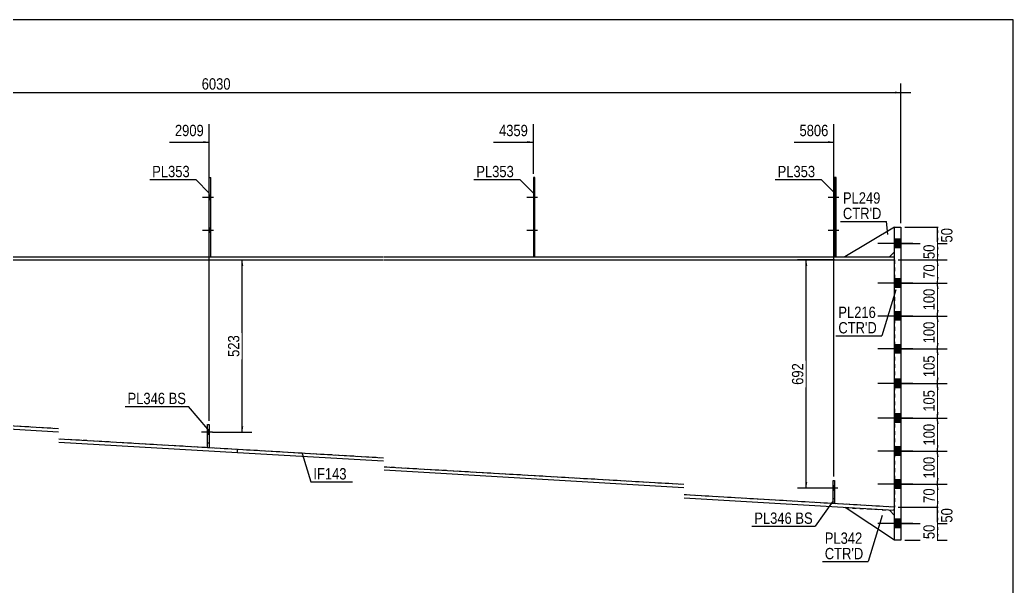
# Model space of a CAD drawing. Header units: millimetres. Extents: x -289 to 124, y -160 to 127.
# Drawn here: x -127.6 to 123.8, y -16.5 to 126.7 of the extents above; entities that cross this region are included whole.
import ezdxf

# ---------------------------------------------------------------- set-up
doc = ezdxf.new("R2010")
doc.units = ezdxf.units.MM
doc.linetypes.add('DXK_LINE_DOT1', pattern=[1.8814, 0.9407, -0.9407])
doc.linetypes.add('DXK_LINE_DOT2', pattern=[3.9198, 1.9599, -1.9599])
doc.styles.add('Arial Narrow', font='ARIALN.TTF', dxfattribs={"height": 0.2})

# ---------------------------------------------------------------- blocks, each defined once
blk = doc.blocks.new('Unknown-622306239-1210')
at = {"color": 5, "linetype": 'Continuous'}
for p, q in [((123.83, 126.7), (-286.17, 126.7)), ((123.83, -160.3), (123.83, 126.7))]:
    blk.add_line(p, q, dxfattribs=at)
blk = doc.blocks.new('Part-622306239-1448 - 1359')
at = {"color": 2, "linetype": 'Continuous'}
for p, q in [((-194.02, 66.81), (-117.85, 66.81)), ((-194.02, 65.98), (-117.85, 65.98)), ((-117.75, 66.81), (-35.52, 66.81)), ((-117.75, 65.98), (-35.52, 65.98)), ((-35.42, 66.81), (40.46, 66.81)), ((-35.42, 65.98), (40.46, 65.98)), ((40.56, 66.81), (93.76, 66.81)), ((40.56, 65.98), (93.76, 65.98))]:
    blk.add_line(p, q, dxfattribs=at)
at = {"color": 7, "linetype": 'DXK_LINE_DOT1'}
blk.add_line((93.76, 65.98), (93.76, 66.81), dxfattribs=at)
blk = doc.blocks.new('Part-622306239-1537 - 1359')
at = {"color": 2, "linetype": 'Continuous'}
for p, q in [((79.06, 86.81), (78.64, 86.81)), ((78.64, 86.81), (78.64, 66.81)), ((79.06, 66.81), (79.06, 86.81))]:
    blk.add_line(p, q, dxfattribs=at)
at = {"color": 7, "linetype": 'DXK_LINE_DOT1'}
blk.add_line((78.64, 66.81), (79.06, 66.81), dxfattribs=at)
blk = doc.blocks.new('Part-622306239-1715 - 1359')
at = {"color": 2, "linetype": 'Continuous'}
for p, q in [((93.76, 74.31), (81.26, 66.81)), ((92.51, 66.81), (93.76, 68.06))]:
    blk.add_line(p, q, dxfattribs=at)
at = {"color": 7, "linetype": 'DXK_LINE_DOT1'}
for p, q in [((93.76, 68.06), (93.76, 74.31)), ((81.26, 66.81), (92.51, 66.81))]:
    blk.add_line(p, q, dxfattribs=at)
blk = doc.blocks.new('Part-622306239-1470 - 1359')
at = {"color": 2, "linetype": 'Continuous'}
for p, q in [((-249.33, 32.63), (-249.38, 31.8)), ((-194.12, 28.57), (-249.38, 31.8)), ((-194.12, 29.41), (-249.33, 32.63)), ((-117.85, 23.32), (-194.02, 27.77)), ((-117.85, 22.48), (-194.02, 26.93)), ((-72.47, 18.06), (-117.75, 20.71)), ((-72.52, 17.23), (-117.75, 19.87)), ((-72.52, 17.23), (-72.47, 18.06))]:
    blk.add_line(p, q, dxfattribs=at)
blk = doc.blocks.new('Part-622306239-1382 - 1359')
at = {"color": 2, "linetype": 'Continuous'}
for p, q in [((78.23, 4.4), (78.23, 10.23)), ((78.23, 10.23), (78.64, 10.23)), ((78.64, 10.23), (78.64, 4.4)), ((78.64, 4.4), (78.23, 4.4))]:
    blk.add_line(p, q, dxfattribs=at)
at = {"color": 7, "linetype": 'DXK_LINE_DOT1'}
blk.add_line((78.23, 5.65), (78.64, 5.65), dxfattribs=at)
blk = doc.blocks.new('Part-622306239-1532 - 1359')
at = {"color": 2, "linetype": 'Continuous'}
for p, q in [((2.79, 86.81), (2.38, 86.81)), ((2.38, 86.81), (2.38, 66.81)), ((2.79, 66.81), (2.79, 86.81))]:
    blk.add_line(p, q, dxfattribs=at)
at = {"color": 7, "linetype": 'DXK_LINE_DOT1'}
blk.add_line((2.38, 66.81), (2.79, 66.81), dxfattribs=at)
blk = doc.blocks.new('Part-622306239-1404 - 1359')
at = {"color": 7, "linetype": 'DXK_LINE_DOT1'}
for p, q in [((78.23, 4.4), (78.23, 10.23)), ((78.23, 10.23), (78.64, 10.23)), ((78.64, 10.23), (78.64, 4.4)), ((78.64, 4.4), (78.23, 4.4))]:
    blk.add_line(p, q, dxfattribs=at)
blk = doc.blocks.new('Part-622306239-1426 - 1359')
at = {"color": 2, "linetype": 'Continuous'}
for p, q in [((-80.08, 18.52), (-80.08, 24.35)), ((-80.08, 24.35), (-79.67, 24.35)), ((-79.67, 24.35), (-79.67, 18.52)), ((-79.67, 18.52), (-80.08, 18.52))]:
    blk.add_line(p, q, dxfattribs=at)
at = {"color": 7, "linetype": 'DXK_LINE_DOT1'}
blk.add_line((-80.08, 19.77), (-79.67, 19.77), dxfattribs=at)
blk = doc.blocks.new('Part-622306239-1492 - 1359')
at = {"color": 2, "linetype": 'Continuous'}
for p, q in [((-72.52, 17.23), (-72.47, 18.06)), ((-35.52, 15.9), (-72.47, 18.06)), ((-35.52, 15.07), (-72.52, 17.23)), ((40.46, 9.2), (-35.42, 13.63)), ((40.46, 8.36), (-35.42, 12.8)), ((93.76, 3.48), (40.56, 6.59)), ((93.71, 2.65), (40.56, 5.75)), ((93.71, 2.65), (93.76, 3.48))]:
    blk.add_line(p, q, dxfattribs=at)
blk = doc.blocks.new('Bolt-622306239-1732 - 1359')
at = {"linetype": 'Continuous'}
blk.add_hatch(color=3, dxfattribs=at).paths.add_polyline_path([(-79.67, 21.85), (-79.67, 23.02), (-80.08, 23.02), (-80.08, 21.85)])
at = {"color": 3, "linetype": 'Continuous'}
for p, q in [((-79.67, 23.02), (-80.08, 23.02)), ((-78.87, 22.44), (-81.62, 22.44)), ((-79.67, 21.85), (-80.08, 21.85))]:
    blk.add_line(p, q, dxfattribs=at)
blk = doc.blocks.new('Bolt-622306239-1736 - 1359')
at = {"color": 3, "linetype": 'DXK_LINE_DOT2'}
for p, q in [((79.43, 8.32), (76.68, 8.32)), ((78.64, 8.9), (78.23, 8.9)), ((78.64, 7.73), (78.23, 7.73))]:
    blk.add_line(p, q, dxfattribs=at)
blk = doc.blocks.new('Part-622306239-1497 - 1359')
at = {"color": 7, "linetype": 'DXK_LINE_DOT1'}
for p, q in [((-194.02, 65.98), (-117.85, 65.98)), ((-117.75, 65.98), (-35.52, 65.98)), ((-35.42, 65.98), (40.46, 65.98)), ((40.56, 65.98), (93.76, 65.98)), ((93.76, 65.98), (93.76, 3.48)), ((-117.85, 23.32), (-194.02, 27.77)), ((-35.52, 15.9), (-117.75, 20.71)), ((40.46, 9.2), (-35.42, 13.63)), ((93.76, 3.48), (40.56, 6.59))]:
    blk.add_line(p, q, dxfattribs=at)
blk = doc.blocks.new('Bolt-622306239-1498 - 1359')
at = {"linetype": 'Continuous'}
for points in [[(93.76, 71.23), (93.76, 69.06), (95.42, 69.06), (95.42, 71.23)], [(93.76, 71.23), (93.76, 69.06), (95.42, 69.06), (95.42, 71.23)], [(93.76, 61.23), (93.76, 59.06), (95.42, 59.06), (95.42, 61.23)], [(93.76, 61.23), (93.76, 59.06), (95.42, 59.06), (95.42, 61.23)], [(93.76, 52.9), (93.76, 50.73), (95.42, 50.73), (95.42, 52.9)], [(93.76, 52.9), (93.76, 50.73), (95.42, 50.73), (95.42, 52.9)], [(93.76, 44.56), (93.76, 42.4), (95.42, 42.4), (95.42, 44.56)], [(93.76, 44.56), (93.76, 42.4), (95.42, 42.4), (95.42, 44.56)], [(93.76, 35.81), (93.76, 33.65), (95.42, 33.65), (95.42, 35.81)], [(93.76, 35.81), (93.76, 33.65), (95.42, 33.65), (95.42, 35.81)], [(93.76, 27.06), (93.76, 24.9), (95.42, 24.9), (95.42, 27.06)], [(93.76, 27.06), (93.76, 24.9), (95.42, 24.9), (95.42, 27.06)], [(93.76, 18.73), (93.76, 16.56), (95.42, 16.56), (95.42, 18.73)], [(93.76, 18.73), (93.76, 16.56), (95.42, 16.56), (95.42, 18.73)], [(93.76, 10.4), (93.76, 8.23), (95.42, 8.23), (95.42, 10.4)], [(93.76, 10.4), (93.76, 8.23), (95.42, 8.23), (95.42, 10.4)], [(93.76, 0.4), (93.76, -1.77), (95.42, -1.77), (95.42, 0.4)], [(93.76, 0.4), (93.76, -1.77), (95.42, -1.77), (95.42, 0.4)]]:
    blk.add_hatch(color=3, dxfattribs=at).paths.add_polyline_path(points)
at = {"color": 3, "linetype": 'Continuous'}
for p, q in [((95.42, 71.23), (93.76, 71.23)), ((95.42, 71.23), (93.76, 71.23)), ((98.42, 70.15), (89.59, 70.15)), ((98.42, 70.15), (89.59, 70.15)), ((95.42, 69.06), (93.76, 69.06)), ((95.42, 69.06), (93.76, 69.06)), ((95.42, 61.23), (93.76, 61.23)), ((95.42, 61.23), (93.76, 61.23)), ((98.42, 60.15), (89.59, 60.15)), ((98.42, 60.15), (89.59, 60.15)), ((95.42, 59.06), (93.76, 59.06)), ((95.42, 59.06), (93.76, 59.06)), ((95.42, 52.9), (93.76, 52.9)), ((95.42, 52.9), (93.76, 52.9)), ((98.42, 51.81), (89.59, 51.81)), ((98.42, 51.81), (89.59, 51.81)), ((95.42, 50.73), (93.76, 50.73)), ((95.42, 50.73), (93.76, 50.73)), ((98.42, 43.48), (89.59, 43.48)), ((98.42, 43.48), (89.59, 43.48)), ((95.42, 44.56), (93.76, 44.56)), ((95.42, 44.56), (93.76, 44.56)), ((95.42, 42.4), (93.76, 42.4)), ((95.42, 42.4), (93.76, 42.4)), ((95.42, 35.81), (93.76, 35.81)), ((95.42, 35.81), (93.76, 35.81)), ((98.42, 34.73), (89.59, 34.73)), ((98.42, 34.73), (89.59, 34.73)), ((95.42, 33.65), (93.76, 33.65)), ((95.42, 33.65), (93.76, 33.65)), ((98.42, 25.98), (89.59, 25.98)), ((98.42, 25.98), (89.59, 25.98)), ((95.42, 27.06), (93.76, 27.06)), ((95.42, 27.06), (93.76, 27.06)), ((95.42, 24.9), (93.76, 24.9)), ((95.42, 24.9), (93.76, 24.9)), ((98.42, 17.65), (89.59, 17.65)), ((98.42, 17.65), (89.59, 17.65)), ((95.42, 18.73), (93.76, 18.73)), ((95.42, 18.73), (93.76, 18.73)), ((95.42, 16.56), (93.76, 16.56)), ((95.42, 16.56), (93.76, 16.56)), ((95.42, 10.4), (93.76, 10.4)), ((95.42, 10.4), (93.76, 10.4)), ((98.42, 9.31), (89.59, 9.31)), ((98.42, 9.31), (89.59, 9.31)), ((95.42, 8.23), (93.76, 8.23)), ((95.42, 8.23), (93.76, 8.23)), ((95.42, 0.4), (93.76, 0.4)), ((95.42, 0.4), (93.76, 0.4)), ((98.42, -0.69), (89.59, -0.69)), ((98.42, -0.69), (89.59, -0.69)), ((95.42, -1.77), (93.76, -1.77)), ((95.42, -1.77), (93.76, -1.77))]:
    blk.add_line(p, q, dxfattribs=at)
blk = doc.blocks.new('Bolt-622306239-1499 - 1359')
at = {"linetype": 'Continuous'}
for points in [[(2.79, 81.23), (2.79, 82.4), (2.38, 82.4), (2.38, 81.23)], [(2.79, 81.23), (2.79, 82.4), (2.38, 82.4), (2.38, 81.23)], [(2.79, 72.9), (2.79, 74.06), (2.38, 74.06), (2.38, 72.9)], [(2.79, 72.9), (2.79, 74.06), (2.38, 74.06), (2.38, 72.9)]]:
    blk.add_hatch(color=3, dxfattribs=at).paths.add_polyline_path(points)
at = {"color": 3, "linetype": 'Continuous'}
for p, q in [((3.46, 81.81), (0.71, 81.81)), ((3.46, 81.81), (0.71, 81.81)), ((2.79, 82.4), (2.38, 82.4)), ((2.79, 82.4), (2.38, 82.4)), ((2.79, 81.23), (2.38, 81.23)), ((2.79, 81.23), (2.38, 81.23)), ((3.46, 73.48), (0.71, 73.48)), ((3.46, 73.48), (0.71, 73.48)), ((2.79, 74.06), (2.38, 74.06)), ((2.79, 74.06), (2.38, 74.06)), ((2.79, 72.9), (2.38, 72.9)), ((2.79, 72.9), (2.38, 72.9))]:
    blk.add_line(p, q, dxfattribs=at)
blk = doc.blocks.new('Bolt-622306239-1500 - 1359')
at = {"linetype": 'Continuous'}
for points in [[(79.06, 81.23), (79.06, 82.4), (78.64, 82.4), (78.64, 81.23)], [(79.06, 81.23), (79.06, 82.4), (78.64, 82.4), (78.64, 81.23)], [(79.06, 72.9), (79.06, 74.06), (78.64, 74.06), (78.64, 72.9)], [(79.06, 72.9), (79.06, 74.06), (78.64, 74.06), (78.64, 72.9)]]:
    blk.add_hatch(color=3, dxfattribs=at).paths.add_polyline_path(points)
at = {"color": 3, "linetype": 'Continuous'}
for p, q in [((79.73, 81.81), (76.98, 81.81)), ((79.73, 81.81), (76.98, 81.81)), ((79.06, 82.4), (78.64, 82.4)), ((79.06, 82.4), (78.64, 82.4)), ((79.06, 81.23), (78.64, 81.23)), ((79.06, 81.23), (78.64, 81.23)), ((79.73, 73.48), (76.98, 73.48)), ((79.73, 73.48), (76.98, 73.48)), ((79.06, 74.06), (78.64, 74.06)), ((79.06, 74.06), (78.64, 74.06)), ((79.06, 72.9), (78.64, 72.9)), ((79.06, 72.9), (78.64, 72.9))]:
    blk.add_line(p, q, dxfattribs=at)
blk = doc.blocks.new('Part-622306239-1527 - 1359')
at = {"color": 2, "linetype": 'Continuous'}
for p, q in [((-79.67, 66.81), (-79.67, 86.81)), ((-79.67, 86.81), (-79.25, 86.81)), ((-79.25, 66.81), (-79.25, 86.81))]:
    blk.add_line(p, q, dxfattribs=at)
at = {"color": 7, "linetype": 'DXK_LINE_DOT1'}
blk.add_line((-79.67, 66.81), (-79.25, 66.81), dxfattribs=at)
blk = doc.blocks.new('Part-622306239-1635 - 1359')
at = {"color": 2, "linetype": 'Continuous'}
for p, q in [((93.76, -4.86), (81.28, 3.37)), ((92.51, 2.72), (93.76, 1.39))]:
    blk.add_line(p, q, dxfattribs=at)
at = {"color": 7, "linetype": 'DXK_LINE_DOT1'}
for p, q in [((81.28, 3.37), (92.51, 2.72)), ((93.76, -4.86), (93.76, 1.39))]:
    blk.add_line(p, q, dxfattribs=at)
blk = doc.blocks.new('Part-622306239-1664 - 1359')
at = {"color": 2, "linetype": 'Continuous'}
for p, q in [((93.76, 74.31), (95.42, 74.31)), ((93.76, -4.85), (93.76, 74.31)), ((95.42, 74.31), (95.42, -4.85)), ((95.42, -4.85), (93.76, -4.85))]:
    blk.add_line(p, q, dxfattribs=at)
blk = doc.blocks.new('Part-622306239-1686 - 1359')
at = {"color": 7, "linetype": 'DXK_LINE_DOT1'}
for p, q in [((-80.08, 18.52), (-80.08, 24.35)), ((-80.08, 24.35), (-79.67, 24.35)), ((-79.67, 24.35), (-79.67, 18.52)), ((-79.67, 18.52), (-80.08, 18.52))]:
    blk.add_line(p, q, dxfattribs=at)
blk = doc.blocks.new('Bolt-622306239-1731 - 1359')
at = {"linetype": 'Continuous'}
for points in [[(-79.25, 81.23), (-79.25, 82.4), (-79.67, 82.4), (-79.67, 81.23)], [(-79.25, 81.23), (-79.25, 82.4), (-79.67, 82.4), (-79.67, 81.23)], [(-79.25, 72.9), (-79.25, 74.06), (-79.67, 74.06), (-79.67, 72.9)], [(-79.25, 72.9), (-79.25, 74.06), (-79.67, 74.06), (-79.67, 72.9)]]:
    blk.add_hatch(color=3, dxfattribs=at).paths.add_polyline_path(points)
at = {"color": 3, "linetype": 'Continuous'}
for p, q in [((-78.58, 81.81), (-81.33, 81.81)), ((-78.58, 81.81), (-81.33, 81.81)), ((-79.25, 82.4), (-79.67, 82.4)), ((-79.25, 82.4), (-79.67, 82.4)), ((-79.25, 81.23), (-79.67, 81.23)), ((-79.25, 81.23), (-79.67, 81.23)), ((-78.58, 73.48), (-81.33, 73.48)), ((-78.58, 73.48), (-81.33, 73.48)), ((-79.25, 74.06), (-79.67, 74.06)), ((-79.25, 74.06), (-79.67, 74.06)), ((-79.25, 72.9), (-79.67, 72.9)), ((-79.25, 72.9), (-79.67, 72.9))]:
    blk.add_line(p, q, dxfattribs=at)
blk = doc.blocks.new('Bolt-622306239-1733 - 1359')
at = {"color": 3, "linetype": 'DXK_LINE_DOT2'}
for p, q in [((-79.67, 23.02), (-80.08, 23.02)), ((-78.87, 22.44), (-81.62, 22.44)), ((-79.67, 21.85), (-80.08, 21.85))]:
    blk.add_line(p, q, dxfattribs=at)
blk = doc.blocks.new('Bolt-622306239-1735 - 1359')
at = {"linetype": 'Continuous'}
blk.add_hatch(color=3, dxfattribs=at).paths.add_polyline_path([(78.64, 7.73), (78.64, 8.9), (78.23, 8.9), (78.23, 7.73)])
at = {"color": 3, "linetype": 'Continuous'}
for p, q in [((79.43, 8.32), (76.68, 8.32)), ((78.64, 8.9), (78.23, 8.9)), ((78.64, 7.73), (78.23, 7.73))]:
    blk.add_line(p, q, dxfattribs=at)
blk = doc.blocks.new('StraightDimension-622306239-2009 - 1359')
at = {"linetype": 'Continuous'}
blk.add_hatch(color=7, dxfattribs=at).paths.add_polyline_path([(93.92, 108.57), (95.42, 108.32), (93.92, 108.07)])
at = {"color": 7, "linetype": 'Continuous'}
for p, q in [((-251.25, 108.32), (95.42, 108.32)), ((95.42, 75.31), (95.42, 110.57)), ((95.42, 108.32), (97.92, 108.32))]:
    blk.add_line(p, q, dxfattribs=at)
at = {"color": 0}
blk.add_wipeout([(-73.66, 108.47), (-73.66, 112.67), (-82.17, 112.67), (-82.17, 108.47)], dxfattribs=at)
at = {"color": 3, "style": 'Arial Narrow'}
blk.add_text('6030', height=2.863, dxfattribs=at).set_placement((-81.57, 109.07))
blk = doc.blocks.new('StraightDimension-622306239-2020 - 1359')
at = {"linetype": 'Continuous'}
for points in [[(-71.55, 64.48), (-71.3, 65.98), (-71.05, 64.48)], [(-71.05, 23.94), (-71.3, 22.44), (-71.55, 23.94)]]:
    blk.add_hatch(color=7, dxfattribs=at).paths.add_polyline_path(points)
at = {"color": 7, "linetype": 'Continuous'}
for p, q in [((-71.47, 65.98), (-68.9, 65.98)), ((-71.3, 22.44), (-71.3, 65.98)), ((-78.81, 22.44), (-68.9, 22.44))]:
    blk.add_line(p, q, dxfattribs=at)
at = {"color": 0}
blk.add_wipeout([(-71.45, 47.55), (-75.65, 47.55), (-75.65, 40.87), (-71.45, 40.87)], dxfattribs=at)
at = {"color": 3, "style": 'Arial Narrow'}
blk.add_text('523', height=2.863, rotation=90.0002, dxfattribs=at).set_placement((-72.05, 41.47))
blk = doc.blocks.new('StraightDimension-622306239-2093 - 1359')
at = {"linetype": 'Continuous'}
for points in [[(71.21, 64.48), (71.46, 65.98), (71.71, 64.48)], [(71.71, 9.82), (71.46, 8.32), (71.21, 9.82)]]:
    blk.add_hatch(color=7, dxfattribs=at).paths.add_polyline_path(points)
at = {"color": 7, "linetype": 'Continuous'}
for p, q in [((78.58, 65.98), (69.21, 65.98)), ((71.46, 8.32), (71.46, 65.98)), ((78.54, 8.32), (69.21, 8.32))]:
    blk.add_line(p, q, dxfattribs=at)
at = {"color": 0}
blk.add_wipeout([(71.31, 40.49), (67.11, 40.49), (67.11, 33.81), (71.31, 33.81)], dxfattribs=at)
at = {"color": 3, "style": 'Arial Narrow'}
blk.add_text('692', height=2.863, rotation=90.0002, dxfattribs=at).set_placement((70.71, 34.41))
blk = doc.blocks.new('StraightDimension-622306239-4309 - 1359')
at = {"linetype": 'Continuous'}
for points in [[(104.46, 72.81), (104.71, 74.31), (104.96, 72.81)], [(104.96, 71.65), (104.71, 70.15), (104.46, 71.65)]]:
    blk.add_hatch(color=7, dxfattribs=at).paths.add_polyline_path(points)
at = {"color": 7, "linetype": 'Continuous'}
for p, q in [((96.42, 74.31), (106.96, 74.31)), ((104.71, 70.15), (104.71, 74.31)), ((94.76, 70.15), (106.96, 70.15))]:
    blk.add_line(p, q, dxfattribs=at)
at = {"color": 0}
blk.add_wipeout([(109.06, 74.66), (104.86, 74.66), (104.86, 69.8), (109.06, 69.8)], dxfattribs=at)
at = {"color": 3, "style": 'Arial Narrow'}
blk.add_text('50', height=2.863, rotation=90.0002, dxfattribs=at).set_placement((108.46, 70.4))
blk = doc.blocks.new('StraightDimension-622306239-4310 - 1359')
at = {"linetype": 'Continuous'}
for points in [[(104.46, 68.65), (104.71, 70.15), (104.96, 68.65)], [(104.96, 67.48), (104.71, 65.98), (104.46, 67.48)]]:
    blk.add_hatch(color=7, dxfattribs=at).paths.add_polyline_path(points)
at = {"color": 7, "linetype": 'Continuous'}
for p, q in [((94.76, 70.15), (107.11, 70.15)), ((104.71, 65.98), (104.71, 70.15)), ((94.76, 65.98), (107.11, 65.98))]:
    blk.add_line(p, q, dxfattribs=at)
at = {"color": 0}
blk.add_wipeout([(104.56, 70.49), (100.36, 70.49), (100.36, 65.63), (104.56, 65.63)], dxfattribs=at)
at = {"color": 3, "style": 'Arial Narrow'}
blk.add_text('50', height=2.863, rotation=90.0002, dxfattribs=at).set_placement((103.96, 66.23))
blk = doc.blocks.new('StraightDimension-622306239-4311 - 1359')
at = {"linetype": 'Continuous'}
for points in [[(104.46, 64.48), (104.71, 65.98), (104.96, 64.48)], [(104.96, 61.65), (104.71, 60.15), (104.46, 61.65)]]:
    blk.add_hatch(color=7, dxfattribs=at).paths.add_polyline_path(points)
at = {"color": 7, "linetype": 'Continuous'}
for p, q in [((94.76, 65.98), (107.11, 65.98)), ((104.71, 60.15), (104.71, 65.98)), ((94.76, 60.15), (107.11, 60.15))]:
    blk.add_line(p, q, dxfattribs=at)
at = {"color": 0}
blk.add_wipeout([(104.56, 65.49), (100.36, 65.49), (100.36, 60.63), (104.56, 60.63)], dxfattribs=at)
at = {"color": 3, "style": 'Arial Narrow'}
blk.add_text('70', height=2.863, rotation=90.0002, dxfattribs=at).set_placement((103.96, 61.23))
blk = doc.blocks.new('StraightDimension-622306239-4312 - 1359')
at = {"linetype": 'Continuous'}
for points in [[(104.46, 58.65), (104.71, 60.15), (104.96, 58.65)], [(104.96, 53.31), (104.71, 51.81), (104.46, 53.31)]]:
    blk.add_hatch(color=7, dxfattribs=at).paths.add_polyline_path(points)
at = {"color": 7, "linetype": 'Continuous'}
for p, q in [((94.76, 60.15), (107.11, 60.15)), ((104.71, 51.81), (104.71, 60.15)), ((94.76, 51.81), (107.11, 51.81))]:
    blk.add_line(p, q, dxfattribs=at)
at = {"color": 0}
blk.add_wipeout([(104.56, 59.32), (100.36, 59.32), (100.36, 52.64), (104.56, 52.64)], dxfattribs=at)
at = {"color": 3, "style": 'Arial Narrow'}
blk.add_text('100', height=2.863, rotation=90.0002, dxfattribs=at).set_placement((103.96, 53.24))
blk = doc.blocks.new('StraightDimension-622306239-4313 - 1359')
at = {"linetype": 'Continuous'}
for points in [[(104.46, 50.31), (104.71, 51.81), (104.96, 50.31)], [(104.96, 44.98), (104.71, 43.48), (104.46, 44.98)]]:
    blk.add_hatch(color=7, dxfattribs=at).paths.add_polyline_path(points)
at = {"color": 7, "linetype": 'Continuous'}
for p, q in [((94.76, 51.81), (107.11, 51.81)), ((104.71, 43.48), (104.71, 51.81)), ((95, 43.48), (107.11, 43.48))]:
    blk.add_line(p, q, dxfattribs=at)
at = {"color": 0}
blk.add_wipeout([(104.56, 50.99), (100.36, 50.99), (100.36, 44.3), (104.56, 44.3)], dxfattribs=at)
at = {"color": 3, "style": 'Arial Narrow'}
blk.add_text('100', height=2.863, rotation=90.0002, dxfattribs=at).set_placement((103.96, 44.9))
blk = doc.blocks.new('StraightDimension-622306239-4314 - 1359')
at = {"linetype": 'Continuous'}
for points in [[(104.46, 41.98), (104.71, 43.48), (104.96, 41.98)], [(104.96, 36.23), (104.71, 34.73), (104.46, 36.23)]]:
    blk.add_hatch(color=7, dxfattribs=at).paths.add_polyline_path(points)
at = {"color": 7, "linetype": 'Continuous'}
for p, q in [((95, 43.48), (107.11, 43.48)), ((104.71, 34.73), (104.71, 43.48)), ((94.76, 34.73), (107.11, 34.73))]:
    blk.add_line(p, q, dxfattribs=at)
at = {"color": 0}
blk.add_wipeout([(104.56, 42.45), (100.36, 42.45), (100.36, 35.76), (104.56, 35.76)], dxfattribs=at)
at = {"color": 3, "style": 'Arial Narrow'}
blk.add_text('105', height=2.863, rotation=90.0002, dxfattribs=at).set_placement((103.96, 36.36))
blk = doc.blocks.new('StraightDimension-622306239-4315 - 1359')
at = {"linetype": 'Continuous'}
for points in [[(104.46, 33.23), (104.71, 34.73), (104.96, 33.23)], [(104.96, 27.48), (104.71, 25.98), (104.46, 27.48)]]:
    blk.add_hatch(color=7, dxfattribs=at).paths.add_polyline_path(points)
at = {"color": 7, "linetype": 'Continuous'}
for p, q in [((94.76, 34.73), (107.11, 34.73)), ((104.71, 25.98), (104.71, 34.73)), ((94.76, 25.98), (107.11, 25.98))]:
    blk.add_line(p, q, dxfattribs=at)
at = {"color": 0}
blk.add_wipeout([(104.56, 33.7), (100.36, 33.7), (100.36, 27.01), (104.56, 27.01)], dxfattribs=at)
at = {"color": 3, "style": 'Arial Narrow'}
blk.add_text('105', height=2.863, rotation=90.0002, dxfattribs=at).set_placement((103.96, 27.61))
blk = doc.blocks.new('StraightDimension-622306239-4316 - 1359')
at = {"linetype": 'Continuous'}
for points in [[(104.46, 24.48), (104.71, 25.98), (104.96, 24.48)], [(104.96, 19.15), (104.71, 17.65), (104.46, 19.15)]]:
    blk.add_hatch(color=7, dxfattribs=at).paths.add_polyline_path(points)
at = {"color": 7, "linetype": 'Continuous'}
for p, q in [((94.76, 25.98), (107.11, 25.98)), ((104.71, 17.65), (104.71, 25.98)), ((94.76, 17.65), (107.11, 17.65))]:
    blk.add_line(p, q, dxfattribs=at)
at = {"color": 0}
blk.add_wipeout([(104.56, 25.16), (100.36, 25.16), (100.36, 18.47), (104.56, 18.47)], dxfattribs=at)
at = {"color": 3, "style": 'Arial Narrow'}
blk.add_text('100', height=2.863, rotation=90.0002, dxfattribs=at).set_placement((103.96, 19.07))
blk = doc.blocks.new('StraightDimension-622306239-4317 - 1359')
at = {"linetype": 'Continuous'}
for points in [[(104.46, 16.15), (104.71, 17.65), (104.96, 16.15)], [(104.96, 10.81), (104.71, 9.31), (104.46, 10.81)]]:
    blk.add_hatch(color=7, dxfattribs=at).paths.add_polyline_path(points)
at = {"color": 7, "linetype": 'Continuous'}
for p, q in [((94.76, 17.65), (107.11, 17.65)), ((104.71, 9.31), (104.71, 17.65)), ((94.76, 9.31), (107.11, 9.31))]:
    blk.add_line(p, q, dxfattribs=at)
at = {"color": 0}
blk.add_wipeout([(104.56, 16.82), (100.36, 16.82), (100.36, 10.14), (104.56, 10.14)], dxfattribs=at)
at = {"color": 3, "style": 'Arial Narrow'}
blk.add_text('100', height=2.863, rotation=90.0002, dxfattribs=at).set_placement((103.96, 10.74))
blk = doc.blocks.new('StraightDimension-622306239-4318 - 1359')
at = {"linetype": 'Continuous'}
for points in [[(104.46, 7.81), (104.71, 9.31), (104.96, 7.81)], [(104.96, 4.98), (104.71, 3.48), (104.46, 4.98)]]:
    blk.add_hatch(color=7, dxfattribs=at).paths.add_polyline_path(points)
at = {"color": 7, "linetype": 'Continuous'}
for p, q in [((94.76, 9.31), (107.11, 9.31)), ((104.71, 3.48), (104.71, 9.31)), ((94.76, 3.48), (107.11, 3.48))]:
    blk.add_line(p, q, dxfattribs=at)
at = {"color": 0}
blk.add_wipeout([(104.56, 8.83), (100.36, 8.83), (100.36, 3.97), (104.56, 3.97)], dxfattribs=at)
at = {"color": 3, "style": 'Arial Narrow'}
blk.add_text('70', height=2.863, rotation=90.0002, dxfattribs=at).set_placement((103.96, 4.57))
blk = doc.blocks.new('StraightDimension-622306239-4319 - 1359')
at = {"linetype": 'Continuous'}
for points in [[(104.46, 1.98), (104.71, 3.48), (104.96, 1.98)], [(104.96, 0.81), (104.71, -0.69), (104.46, 0.81)]]:
    blk.add_hatch(color=7, dxfattribs=at).paths.add_polyline_path(points)
at = {"color": 7, "linetype": 'Continuous'}
for p, q in [((94.76, 3.48), (106.96, 3.48)), ((104.71, -0.69), (104.71, 3.48)), ((94.76, -0.69), (106.96, -0.69))]:
    blk.add_line(p, q, dxfattribs=at)
at = {"color": 0}
blk.add_wipeout([(109.06, 3.82), (104.86, 3.82), (104.86, -1.03), (109.06, -1.03)], dxfattribs=at)
at = {"color": 3, "style": 'Arial Narrow'}
blk.add_text('50', height=2.863, rotation=90.0002, dxfattribs=at).set_placement((108.46, -0.43))
blk = doc.blocks.new('StraightDimension-622306239-4320 - 1359')
at = {"linetype": 'Continuous'}
for points in [[(104.46, -2.19), (104.71, -0.69), (104.96, -2.19)], [(104.96, -3.35), (104.71, -4.85), (104.46, -3.35)]]:
    blk.add_hatch(color=7, dxfattribs=at).paths.add_polyline_path(points)
at = {"color": 7, "linetype": 'Continuous'}
for p, q in [((94.76, -0.69), (107.11, -0.69)), ((104.71, -4.85), (104.71, -0.69)), ((96.42, -4.85), (107.11, -4.85))]:
    blk.add_line(p, q, dxfattribs=at)
at = {"color": 0}
blk.add_wipeout([(104.56, -0.34), (100.36, -0.34), (100.36, -5.2), (104.56, -5.2)], dxfattribs=at)
at = {"color": 3, "style": 'Arial Narrow'}
blk.add_text('50', height=2.863, rotation=90.0002, dxfattribs=at).set_placement((103.96, -4.6))
blk = doc.blocks.new('StraightDimension-622306239-5038 - 1359')
at = {"linetype": 'Continuous'}
blk.add_hatch(color=7, dxfattribs=at).paths.add_polyline_path([(76.93, 96.05), (78.43, 95.8), (76.93, 95.55)])
at = {"color": 7, "linetype": 'Continuous'}
for p, q in [((78.43, 11.23), (78.43, 100.3)), ((68.37, 95.8), (78.43, 95.8))]:
    blk.add_line(p, q, dxfattribs=at)
at = {"color": 0}
blk.add_wipeout([(77.66, 96.7), (77.66, 100.9), (69.15, 100.9), (69.15, 96.7)], dxfattribs=at)
at = {"color": 3, "style": 'Arial Narrow'}
blk.add_text('5806', height=2.863, dxfattribs=at).set_placement((69.75, 97.3))
blk = doc.blocks.new('StraightDimension-622306239-5039 - 1359')
at = {"linetype": 'Continuous'}
blk.add_hatch(color=7, dxfattribs=at).paths.add_polyline_path([(0.88, 96.05), (2.38, 95.8), (0.88, 95.55)])
at = {"color": 7, "linetype": 'Continuous'}
for p, q in [((2.38, 87.81), (2.38, 100.3)), ((-7.69, 95.8), (2.38, 95.8))]:
    blk.add_line(p, q, dxfattribs=at)
at = {"color": 0}
blk.add_wipeout([(1.6, 96.7), (1.6, 100.9), (-6.91, 100.9), (-6.91, 96.7)], dxfattribs=at)
at = {"color": 3, "style": 'Arial Narrow'}
blk.add_text('4359', height=2.863, dxfattribs=at).set_placement((-6.31, 97.3))
blk = doc.blocks.new('StraightDimension-622306239-5040 - 1359')
at = {"linetype": 'Continuous'}
blk.add_hatch(color=7, dxfattribs=at).paths.add_polyline_path([(-81.17, 96.05), (-79.67, 95.8), (-81.17, 95.55)])
at = {"color": 7, "linetype": 'Continuous'}
for p, q in [((-79.67, 25.35), (-79.67, 100.3)), ((-89.73, 95.8), (-79.67, 95.8))]:
    blk.add_line(p, q, dxfattribs=at)
at = {"color": 0}
blk.add_wipeout([(-80.44, 96.7), (-80.44, 100.9), (-88.95, 100.9), (-88.95, 96.7)], dxfattribs=at)
at = {"color": 3, "style": 'Arial Narrow'}
blk.add_text('2909', height=2.863, dxfattribs=at).set_placement((-88.35, 97.3))
blk = doc.blocks.new('Mark-622306239-1488 - 1359')
at = {"color": 0}
blk.add_wipeout([(-44.91, 10.48), (-44.91, 13.48), (-53.31, 13.48), (-53.31, 10.48)], dxfattribs=at)
blk.add_wipeout([(-44.91, 10.48), (-44.91, 13.48), (-53.31, 13.48), (-53.31, 10.48)], dxfattribs=at)
at = {"color": 7, "linetype": 'Continuous'}
for p, q in [((-56.1, 17.03), (-53.91, 9.88)), ((-53.91, 9.88), (-43.41, 9.88))]:
    blk.add_line(p, q, dxfattribs=at)
at = {"color": 3, "style": 'Arial Narrow'}
blk.add_text('IF143', height=2.863, dxfattribs=at).set_placement((-53.31, 10.48))
blk = doc.blocks.new('Mark-622306239-1631 - 1359')
at = {"color": 0}
blk.add_wipeout([(85.65, -5.79), (85.65, -2.79), (76.15, -2.79), (76.15, -5.79)], dxfattribs=at)
blk.add_wipeout([(85.65, -5.79), (85.65, -2.79), (76.15, -2.79), (76.15, -5.79)], dxfattribs=at)
blk.add_wipeout([(85.9, -9.69), (85.9, -6.69), (76.15, -6.69), (76.15, -9.69)], dxfattribs=at)
blk.add_wipeout([(85.9, -9.69), (85.9, -6.69), (76.15, -6.69), (76.15, -9.69)], dxfattribs=at)
at = {"color": 7, "linetype": 'Continuous'}
for p in [(90.69, 1.34), (75.55, -10.29)]:
    blk.add_line(p, (87.15, -10.29), dxfattribs=at)
at = {"color": 3, "style": 'Arial Narrow'}
blk.add_text('PL342', height=2.863, dxfattribs=at).set_placement((76.15, -5.79))
at = {"color": 1, "style": 'Arial Narrow'}
blk.add_text("CTR'D", height=2.863, dxfattribs=at).set_placement((76.15, -9.69))
blk = doc.blocks.new('Mark-622306239-1523 - 1359')
at = {"color": 7, "linetype": 'Continuous'}
blk.add_line((-79.56, 82.79), (-83.09, 86.32), dxfattribs=at)
at = {"color": 0}
blk.add_wipeout([(-84.59, 86.92), (-84.59, 89.92), (-94.1, 89.92), (-94.1, 86.92)], dxfattribs=at)
blk.add_wipeout([(-84.59, 86.92), (-84.59, 89.92), (-94.1, 89.92), (-94.1, 86.92)], dxfattribs=at)
at = {"color": 7, "linetype": 'Continuous'}
blk.add_line((-94.7, 86.32), (-83.09, 86.32), dxfattribs=at)
at = {"color": 3, "style": 'Arial Narrow'}
blk.add_text('PL353', height=2.863, dxfattribs=at).set_placement((-94.1, 86.92))
blk = doc.blocks.new('Mark-622306239-1528 - 1359')
at = {"color": 7, "linetype": 'Continuous'}
blk.add_line((2.48, 82.79), (-1.05, 86.32), dxfattribs=at)
at = {"color": 0}
blk.add_wipeout([(-2.55, 86.92), (-2.55, 89.92), (-12.06, 89.92), (-12.06, 86.92)], dxfattribs=at)
blk.add_wipeout([(-2.55, 86.92), (-2.55, 89.92), (-12.06, 89.92), (-12.06, 86.92)], dxfattribs=at)
at = {"color": 7, "linetype": 'Continuous'}
blk.add_line((-12.66, 86.32), (-1.05, 86.32), dxfattribs=at)
at = {"color": 3, "style": 'Arial Narrow'}
blk.add_text('PL353', height=2.863, dxfattribs=at).set_placement((-12.06, 86.92))
blk = doc.blocks.new('Mark-622306239-1533 - 1359')
at = {"color": 7, "linetype": 'Continuous'}
blk.add_line((78.75, 82.79), (75.22, 86.32), dxfattribs=at)
at = {"color": 0}
blk.add_wipeout([(73.72, 86.92), (73.72, 89.92), (64.21, 89.92), (64.21, 86.92)], dxfattribs=at)
blk.add_wipeout([(73.72, 86.92), (73.72, 89.92), (64.21, 89.92), (64.21, 86.92)], dxfattribs=at)
at = {"color": 7, "linetype": 'Continuous'}
blk.add_line((63.61, 86.32), (75.22, 86.32), dxfattribs=at)
at = {"color": 3, "style": 'Arial Narrow'}
blk.add_text('PL353', height=2.863, dxfattribs=at).set_placement((64.21, 86.92))
blk = doc.blocks.new('MarkSet-622306239-2329 - 1359')
at = {"color": 0}
blk.add_wipeout([(67.8, -0.74), (67.8, 2.26), (58.3, 2.26), (58.3, -0.74)], dxfattribs=at)
blk.add_wipeout([(67.8, -0.74), (67.8, 2.26), (58.3, 2.26), (58.3, -0.74)], dxfattribs=at)
blk.add_wipeout([(73.09, -0.74), (73.09, 2.26), (68.7, 2.26), (68.7, -0.74)], dxfattribs=at)
blk.add_wipeout([(73.09, -0.74), (73.09, 2.26), (68.7, 2.26), (68.7, -0.74)], dxfattribs=at)
at = {"color": 7, "linetype": 'Continuous'}
for p in [(78.3, 5.05), (57.7, -1.34)]:
    blk.add_line(p, (73.69, -1.34), dxfattribs=at)
at = {"color": 3, "style": 'Arial Narrow'}
for s, p in [('PL346', (58.3, -0.74)), ('BS', (68.7, -0.74))]:
    blk.add_text(s, height=2.863, dxfattribs=at).set_placement(p)
blk = doc.blocks.new('Mark-622306239-1660 - 1359')
at = {"color": 0}
blk.add_wipeout([(89.08, 51.32), (89.08, 54.32), (79.58, 54.32), (79.58, 51.32)], dxfattribs=at)
blk.add_wipeout([(89.08, 51.32), (89.08, 54.32), (79.58, 54.32), (79.58, 51.32)], dxfattribs=at)
blk.add_wipeout([(89.33, 47.42), (89.33, 50.42), (79.58, 50.42), (79.58, 47.42)], dxfattribs=at)
blk.add_wipeout([(89.33, 47.42), (89.33, 50.42), (79.58, 50.42), (79.58, 47.42)], dxfattribs=at)
at = {"color": 7, "linetype": 'Continuous'}
for p in [(94.12, 58.46), (78.98, 46.82)]:
    blk.add_line(p, (90.58, 46.82), dxfattribs=at)
at = {"color": 3, "style": 'Arial Narrow'}
blk.add_text('PL216', height=2.863, dxfattribs=at).set_placement((79.58, 51.32))
at = {"color": 1, "style": 'Arial Narrow'}
blk.add_text("CTR'D", height=2.863, dxfattribs=at).set_placement((79.58, 47.42))
blk = doc.blocks.new('Mark-622306239-1711 - 1359')
at = {"color": 0}
blk.add_wipeout([(90.25, 80.23), (90.25, 83.23), (80.74, 83.23), (80.74, 80.23)], dxfattribs=at)
blk.add_wipeout([(90.25, 80.23), (90.25, 83.23), (80.74, 83.23), (80.74, 80.23)], dxfattribs=at)
blk.add_wipeout([(90.5, 76.33), (90.5, 79.33), (80.74, 79.33), (80.74, 76.33)], dxfattribs=at)
blk.add_wipeout([(90.5, 76.33), (90.5, 79.33), (80.74, 79.33), (80.74, 76.33)], dxfattribs=at)
at = {"color": 7, "linetype": 'Continuous'}
for p in [(80.14, 75.73), (92.08, 72.45)]:
    blk.add_line(p, (91.75, 75.73), dxfattribs=at)
at = {"color": 3, "style": 'Arial Narrow'}
blk.add_text('PL249', height=2.863, dxfattribs=at).set_placement((80.74, 80.23))
at = {"color": 1, "style": 'Arial Narrow'}
blk.add_text("CTR'D", height=2.863, dxfattribs=at).set_placement((80.74, 76.33))
blk = doc.blocks.new('MarkSet-622306239-2323 - 1359')
at = {"color": 0}
blk.add_wipeout([(-90.84, 29.54), (-90.84, 32.54), (-100.34, 32.54), (-100.34, 29.54)], dxfattribs=at)
blk.add_wipeout([(-90.84, 29.54), (-90.84, 32.54), (-100.34, 32.54), (-100.34, 29.54)], dxfattribs=at)
blk.add_wipeout([(-85.55, 29.54), (-85.55, 32.54), (-89.94, 32.54), (-89.94, 29.54)], dxfattribs=at)
blk.add_wipeout([(-85.55, 29.54), (-85.55, 32.54), (-89.94, 32.54), (-89.94, 29.54)], dxfattribs=at)
at = {"color": 7, "linetype": 'Continuous'}
for p in [(-100.94, 28.94), (-79.98, 23.19)]:
    blk.add_line(p, (-84.95, 28.94), dxfattribs=at)
at = {"color": 3, "style": 'Arial Narrow'}
for s, p in [('PL346', (-100.34, 29.54)), ('BS', (-89.94, 29.54))]:
    blk.add_text(s, height=2.863, dxfattribs=at).set_placement(p)

msp = doc.modelspace()

# ---------------------------------------------------------------- block references
for name in ['Unknown-622306239-1210', 'Part-622306239-1527 - 1359', 'Part-622306239-1532 - 1359', 'Part-622306239-1537 - 1359', 'Bolt-622306239-1731 - 1359', 'Bolt-622306239-1499 - 1359', 'Bolt-622306239-1500 - 1359', 'Part-622306239-1715 - 1359', 'Part-622306239-1664 - 1359', 'Bolt-622306239-1498 - 1359', 'Part-622306239-1448 - 1359', 'Part-622306239-1497 - 1359', 'Part-622306239-1470 - 1359', 'Bolt-622306239-1732 - 1359', 'Bolt-622306239-1733 - 1359', 'Part-622306239-1426 - 1359', 'Part-622306239-1686 - 1359', 'Part-622306239-1492 - 1359', 'Part-622306239-1382 - 1359', 'Part-622306239-1404 - 1359', 'Bolt-622306239-1736 - 1359', 'Bolt-622306239-1735 - 1359', 'Part-622306239-1635 - 1359']:
    msp.add_blockref(name, (0, 0))

# ---------------------------------------------------------------- next in the draw order: block references
for name in ['StraightDimension-622306239-2009 - 1359', 'StraightDimension-622306239-2020 - 1359', 'StraightDimension-622306239-2093 - 1359', 'Mark-622306239-1488 - 1359', 'Mark-622306239-1631 - 1359']:
    msp.add_blockref(name, (0, 0))

# ---------------------------------------------------------------- next in the draw order: block references
for name in ['StraightDimension-622306239-5040 - 1359', 'StraightDimension-622306239-5039 - 1359', 'StraightDimension-622306239-5038 - 1359', 'Mark-622306239-1711 - 1359', 'StraightDimension-622306239-4309 - 1359', 'MarkSet-622306239-2329 - 1359']:
    msp.add_blockref(name, (0, 0))

# ---------------------------------------------------------------- next in the draw order: block references
for name in ['Mark-622306239-1523 - 1359', 'Mark-622306239-1528 - 1359', 'Mark-622306239-1533 - 1359', 'StraightDimension-622306239-4310 - 1359', 'MarkSet-622306239-2323 - 1359']:
    msp.add_blockref(name, (0, 0))

# ---------------------------------------------------------------- next in the draw order: block references
msp.add_blockref('StraightDimension-622306239-4311 - 1359', (0, 0))

# ---------------------------------------------------------------- next in the draw order: block references
msp.add_blockref('StraightDimension-622306239-4312 - 1359', (0, 0))

# ---------------------------------------------------------------- next in the draw order: block references
msp.add_blockref('StraightDimension-622306239-4313 - 1359', (0, 0))

# ---------------------------------------------------------------- next in the draw order: block references
for name in ['Mark-622306239-1660 - 1359', 'StraightDimension-622306239-4314 - 1359']:
    msp.add_blockref(name, (0, 0))

# ---------------------------------------------------------------- next in the draw order: block references
msp.add_blockref('StraightDimension-622306239-4315 - 1359', (0, 0))

# ---------------------------------------------------------------- next in the draw order: block references
msp.add_blockref('StraightDimension-622306239-4316 - 1359', (0, 0))

# ---------------------------------------------------------------- next in the draw order: block references
msp.add_blockref('StraightDimension-622306239-4317 - 1359', (0, 0))

# ---------------------------------------------------------------- next in the draw order: block references
msp.add_blockref('StraightDimension-622306239-4318 - 1359', (0, 0))

# ---------------------------------------------------------------- next in the draw order: block references
msp.add_blockref('StraightDimension-622306239-4319 - 1359', (0, 0))

# ---------------------------------------------------------------- next in the draw order: block references
msp.add_blockref('StraightDimension-622306239-4320 - 1359', (0, 0))

doc.saveas('drawing.dxf')
